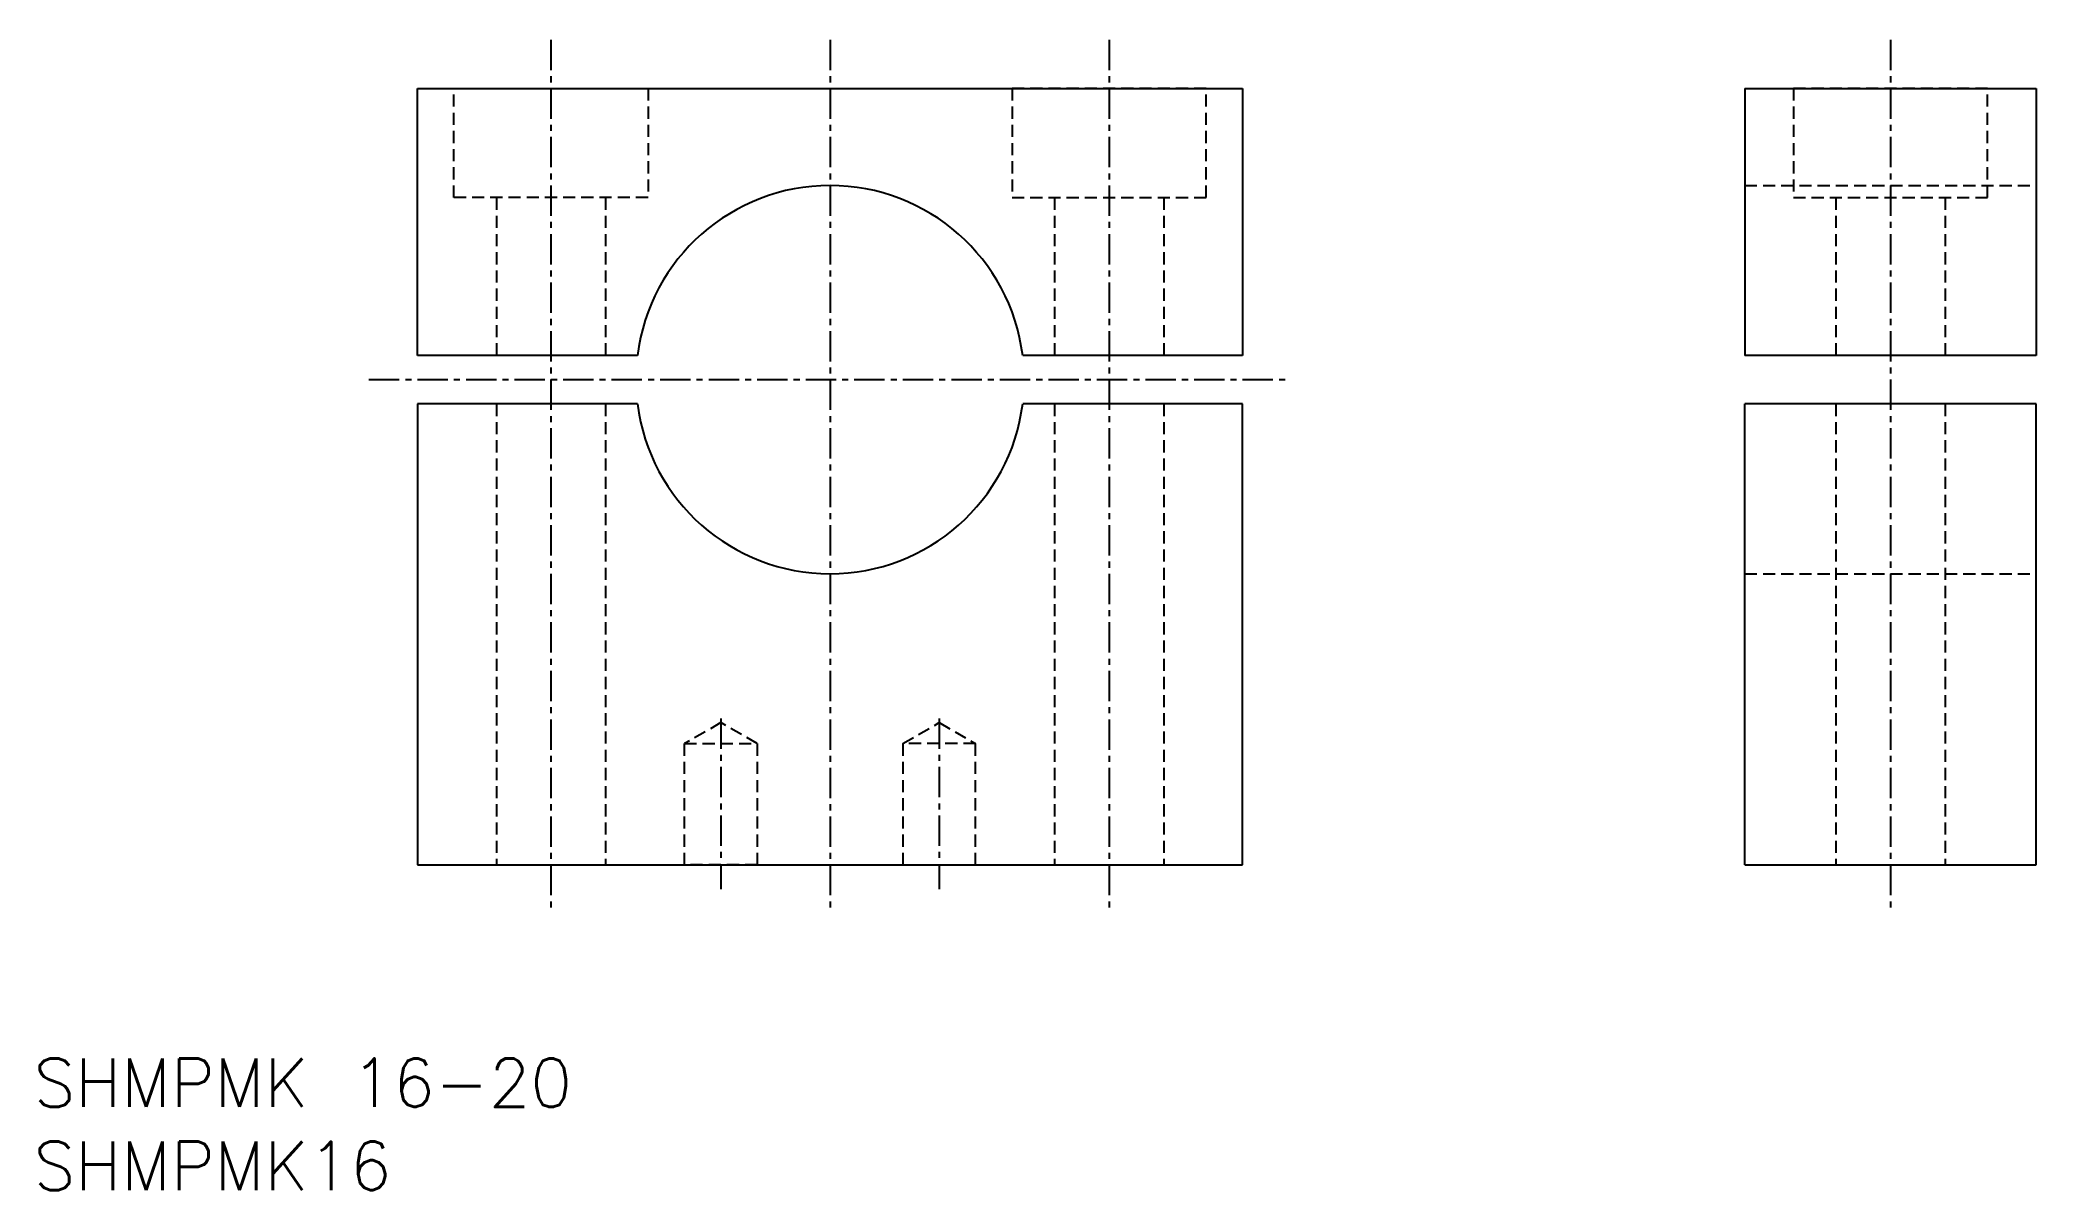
# Model space of a CAD drawing. Extents: x 115.9 to 198.2, y 71.6 to 119.
import ezdxf

# ---------------------------------------------------------------- set-up
doc = ezdxf.new("R2010")
doc.units = 0
doc.linetypes.add('CENTER', pattern=[2, 1.25, -0.25, 0.25, -0.25])
doc.linetypes.add('DASHED', pattern=[0.75, 0.5, -0.25])
doc.layers.get('0').update_dxf_attribs({"linetype": 'CONTINUOUS'})
doc.layers.add('CENTER', color=1, linetype='CENTER')
doc.styles.get("Standard").update_dxf_attribs({"font": 'txt.shx', "bigfont": 'extfont.shx'})

msp = doc.modelspace()

# ---------------------------------------------------------------- linework, layer by layer
at = {"color": 7, "linetype": 'CONTINUOUS'}
for p, q in [((131.5, 106), (131.5, 117)), ((131.5, 117), (165.5, 117)), ((165.5, 117), (165.5, 106)), ((186.197, 117), (198.197, 117)), ((186.197, 117), (186.197, 106)), ((198.197, 117), (198.197, 106)), ((140.563, 106), (131.5, 106)), ((165.5, 106), (156.437, 106)), ((198.197, 106), (186.197, 106)), ((140.563, 104), (131.5, 104)), ((131.5, 104), (131.5, 85)), ((165.5, 104), (156.437, 104)), ((165.5, 85), (165.5, 104)), ((198.197, 104), (186.197, 104)), ((186.197, 85), (186.197, 104)), ((198.197, 85), (198.197, 104)), ((131.5, 85), (165.5, 85)), ((186.197, 85), (198.197, 85))]:
    msp.add_line(p, q, dxfattribs=at)
at = {"color": 3, "linetype": 'DASHED'}
for p, q in [((186.197, 113), (198.197, 113)), ((134.75, 112.5), (134.75, 106)), ((139.25, 112.5), (139.25, 106)), ((157.75, 112.5), (157.75, 106)), ((162.25, 112.5), (162.25, 106)), ((189.947, 112.5), (189.947, 106)), ((194.447, 112.5), (194.447, 106)), ((134.75, 104), (134.75, 85)), ((139.25, 104), (139.25, 85)), ((157.75, 104), (157.75, 85)), ((162.25, 104), (162.25, 85)), ((189.947, 104), (189.947, 85)), ((194.447, 104), (194.447, 85)), ((186.197, 97), (198.197, 97)), ((144, 90.866), (142.5, 90)), ((145.5, 90), (144, 90.866)), ((151.5, 90), (153, 90.866)), ((153, 90.866), (154.5, 90))]:
    msp.add_line(p, q, dxfattribs=at)
for points in [[(141, 112.5), (133, 112.5), (133, 117), (141, 117)], [(156, 112.5), (164, 112.5), (164, 117), (156, 117)], [(188.197, 112.5), (196.197, 112.5), (196.197, 117), (188.197, 117)], [(145.5, 85), (142.5, 85), (142.5, 90), (145.5, 90)], [(151.5, 85), (154.5, 85), (154.5, 90), (151.5, 90)]]:
    msp.add_lwpolyline(points, close=True, dxfattribs=at)
at = {"color": 7, "linetype": 'CONTINUOUS'}
for start, end in [(7.18076, 172.81924), (187.18076, 352.81924)]:
    msp.add_arc((148.5, 105), 8, start, end, dxfattribs=at)
at = {"layer": 'CENTER', "color": 1, "linetype": 'CENTER'}
for p, q in [((137, 119), (137, 83)), ((148.5, 119), (148.5, 83)), ((160, 119), (160, 83)), ((192.197, 119), (192.197, 83)), ((129.5, 105), (167.5, 105)), ((144, 91.039), (144, 84)), ((153, 91.039), (153, 84))]:
    msp.add_line(p, q, dxfattribs=at)

# ---------------------------------------------------------------- texts
at = {"color": 7, "linetype": 'CONTINUOUS'}
for s, p in [('SHMPMK 16-20', (115.683, 75.026)), ('SHMPMK16', (115.683, 71.602))]:
    msp.add_text(s, height=2, dxfattribs=at).set_placement(p)

doc.saveas('drawing.dxf')
